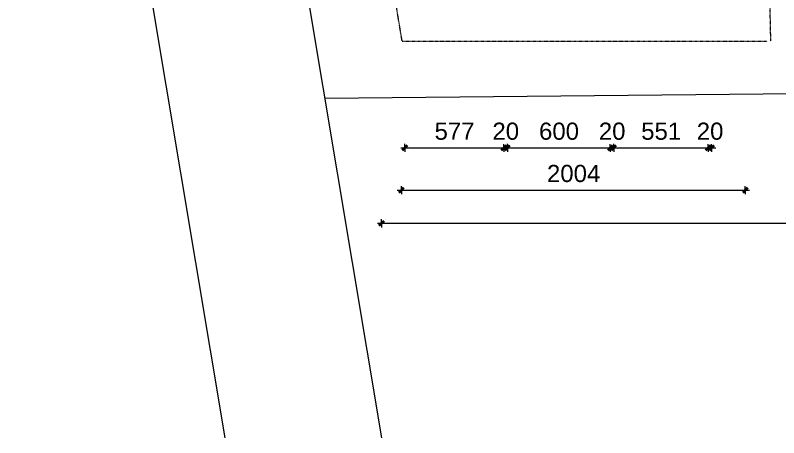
# Model space of a CAD drawing. Header units: millimetres. Extents: x -44686 to 44686, y -36527 to 36527.
# Drawn here: x -44686 to -202, y -36527 to -11903 of the extents above; entities that cross this region are included whole.
import ezdxf

# ---------------------------------------------------------------- set-up
doc = ezdxf.new("R2010")
doc.units = ezdxf.units.MM
doc.linetypes.add('Center', pattern=[29.999999, 12, -6, 6, -6])
for name, color, linetype, lineweight in [('A-ANNO-DIMS', 211, 'Continuous', 9), ('A-ANNO-DIMS-100', 211, 'Continuous', 9), ('A-DETL', 90, 'Continuous', 9), ('A-DETL-CNTR', 5, 'Center', 9)]:
    doc.layers.add(name, color=color, linetype=linetype, lineweight=lineweight)
doc.styles.add('Arial_3', font='arial.ttf', dxfattribs={"height": 1000})
doc.dimstyles.new('Diagonal_-_2_5mm_Arial_3', dxfattribs={"dimscale": 304.8, "dimtxt": 1020.2594, "dimasz": 0.984252, "dimexe": 0.787402, "dimexo": 0.0625, "dimgap": 0.574147, "dimtad": 1, "dimdec": 0, "dimlfac": 0.1, "dimzin": 0, "dimdsep": 46, "dimtxsty": 'Arial_3', "dimblk1": 'OBLIQUE', "dimblk2": 'OBLIQUE', "dimsah": 1, "dimcen": 0.09, "dimdle": 0.787402, "dimazin": 0, "dimtfac": 1, "dimtdec": 4, "dimtix": 1, "dimtmove": 0, "dimatfit": 3, "dimfxl": 0.787402, "dimfxlon": 1, "dimtvp": 1, "dimtfill": 1, "dimtolj": 1, "dimtzin": 0, "dimarcsym": 2})

# ---------------------------------------------------------------- blocks, each defined once
blk = doc.blocks.new('DIMBLOCK1-Level 1')
at = {"layer": 'A-ANNO-DIMS-100'}
for p, q in [((-23347, -24029), (-23347, -23789)), ((30269, -24029), (30269, -23789)), ((-23587, -24029), (30509, -24029)), ((-23347, -24029), (-23347, -24269)), ((30269, -24029), (30269, -24269))]:
    blk.add_line(p, q, dxfattribs=at)
at = {"layer": 'A-ANNO-DIMS-100', "lineweight": 35}
for p, q in [((-23347, -24029), (-23197, -23879)), ((30269, -24029), (30419, -23879)), ((-23347, -24029), (-23497, -24179)), ((30269, -24029), (30119, -24179))]:
    blk.add_line(p, q, dxfattribs=at)
at = {"layer": 'A-ANNO-DIMS-100', "color": 0, "insert": (1923, -22556), "char_height": 1000, "width": 3691.77, "attachment_point": 1, "line_spacing_factor": 0.941778, "style": 'Arial_3', "bg_fill": 3, "box_fill_scale": 1.25, "bg_fill_color": 256, "bg_fill_true_color": 13158600, "bg_fill_transparency": 0}
blk.add_mtext('5362', dxfattribs=at)
blk = doc.blocks.new('_Oblique')
at = {"color": 0, "linetype": 'ByBlock', "lineweight": -2}
blk.add_line((-0.5, -0.5), (0.5, 0.5), dxfattribs=at)
blk = doc.blocks.new('DIMBLOCK2-Level 1')
at = {"layer": 'A-ANNO-DIMS-100'}
for p, q in [((-21986, -19632), (-21986, -19392)), ((-16215, -19632), (-16215, -19392)), ((-22226, -19632), (-16215, -19632)), ((-21986, -19632), (-21986, -19872)), ((-16215, -19632), (-16215, -19872))]:
    blk.add_line(p, q, dxfattribs=at)
at = {"layer": 'A-ANNO-DIMS-100', "lineweight": 35}
for p, q in [((-21986, -19632), (-21836, -19482)), ((-16215, -19632), (-16065, -19482)), ((-21986, -19632), (-22136, -19782)), ((-16215, -19632), (-16365, -19782))]:
    blk.add_line(p, q, dxfattribs=at)
at = {"layer": 'A-ANNO-DIMS-100', "color": 0, "insert": (-20254, -18159), "char_height": 1000, "width": 2768.83, "attachment_point": 1, "line_spacing_factor": 0.941778, "style": 'Arial_3', "bg_fill": 3, "box_fill_scale": 1.25, "bg_fill_color": 256, "bg_fill_true_color": 13158600, "bg_fill_transparency": 0}
blk.add_mtext('577', dxfattribs=at)
blk = doc.blocks.new('DIMBLOCK3-Level 1')
at = {"layer": 'A-ANNO-DIMS-100'}
for p, q in [((-16215, -19632), (-16215, -19392)), ((-16015, -19632), (-16015, -19392)), ((-16215, -19632), (-16015, -19632)), ((-16215, -19632), (-16215, -19872)), ((-16015, -19632), (-16015, -19872))]:
    blk.add_line(p, q, dxfattribs=at)
at = {"layer": 'A-ANNO-DIMS-100', "lineweight": 35}
for p, q in [((-16215, -19632), (-16065, -19482)), ((-16015, -19632), (-15865, -19482)), ((-16215, -19632), (-16365, -19782)), ((-16015, -19632), (-16165, -19782))]:
    blk.add_line(p, q, dxfattribs=at)
at = {"layer": 'A-ANNO-DIMS-100', "color": 0, "insert": (-16884, -18159), "char_height": 1000, "width": 1845.88, "attachment_point": 1, "line_spacing_factor": 0.941778, "style": 'Arial_3', "bg_fill": 3, "box_fill_scale": 1.25, "bg_fill_color": 256, "bg_fill_true_color": 13158600, "bg_fill_transparency": 0}
blk.add_mtext('20', dxfattribs=at)
blk = doc.blocks.new('DIMBLOCK4-Level 1')
at = {"layer": 'A-ANNO-DIMS-100'}
for p, q in [((-16015, -19632), (-16015, -19392)), ((-10015, -19632), (-10015, -19392)), ((-16015, -19632), (-10015, -19632)), ((-16015, -19632), (-16015, -19872)), ((-10015, -19632), (-10015, -19872))]:
    blk.add_line(p, q, dxfattribs=at)
at = {"layer": 'A-ANNO-DIMS-100', "lineweight": 35}
for p, q in [((-16015, -19632), (-15865, -19482)), ((-10015, -19632), (-9865, -19482)), ((-16015, -19632), (-16165, -19782)), ((-10015, -19632), (-10165, -19782))]:
    blk.add_line(p, q, dxfattribs=at)
at = {"layer": 'A-ANNO-DIMS-100', "color": 0, "insert": (-14169, -18159), "char_height": 1000, "width": 2768.83, "attachment_point": 1, "line_spacing_factor": 0.941778, "style": 'Arial_3', "bg_fill": 3, "box_fill_scale": 1.25, "bg_fill_color": 256, "bg_fill_true_color": 13158600, "bg_fill_transparency": 0}
blk.add_mtext('600', dxfattribs=at)
blk = doc.blocks.new('DIMBLOCK5-Level 1')
at = {"layer": 'A-ANNO-DIMS-100'}
for p, q in [((-10015, -19632), (-10015, -19392)), ((-9815, -19632), (-9815, -19392)), ((-10015, -19632), (-9815, -19632)), ((-10015, -19632), (-10015, -19872)), ((-9815, -19632), (-9815, -19872))]:
    blk.add_line(p, q, dxfattribs=at)
at = {"layer": 'A-ANNO-DIMS-100', "lineweight": 35}
for p, q in [((-10015, -19632), (-9865, -19482)), ((-9815, -19632), (-9665, -19482)), ((-10015, -19632), (-10165, -19782)), ((-9815, -19632), (-9965, -19782))]:
    blk.add_line(p, q, dxfattribs=at)
at = {"layer": 'A-ANNO-DIMS-100', "color": 0, "insert": (-10684, -18159), "char_height": 1000, "width": 1845.88, "attachment_point": 1, "line_spacing_factor": 0.941778, "style": 'Arial_3', "bg_fill": 3, "box_fill_scale": 1.25, "bg_fill_color": 256, "bg_fill_true_color": 13158600, "bg_fill_transparency": 0}
blk.add_mtext('20', dxfattribs=at)
blk = doc.blocks.new('DIMBLOCK6-Level 1')
at = {"layer": 'A-ANNO-DIMS-100'}
for p, q in [((-9815, -19632), (-9815, -19392)), ((-4310, -19632), (-4310, -19392)), ((-9815, -19632), (-4310, -19632)), ((-9815, -19632), (-9815, -19872)), ((-4310, -19632), (-4310, -19872))]:
    blk.add_line(p, q, dxfattribs=at)
at = {"layer": 'A-ANNO-DIMS-100', "lineweight": 35}
for p, q in [((-9815, -19632), (-9665, -19482)), ((-4310, -19632), (-4160, -19482)), ((-9815, -19632), (-9965, -19782)), ((-4310, -19632), (-4460, -19782))]:
    blk.add_line(p, q, dxfattribs=at)
at = {"layer": 'A-ANNO-DIMS-100', "color": 0, "insert": (-8216, -18159), "char_height": 1000, "width": 2768.83, "attachment_point": 1, "line_spacing_factor": 0.941778, "style": 'Arial_3', "bg_fill": 3, "box_fill_scale": 1.25, "bg_fill_color": 256, "bg_fill_true_color": 13158600, "bg_fill_transparency": 0}
blk.add_mtext('551', dxfattribs=at)
blk = doc.blocks.new('DIMBLOCK7-Level 1')
at = {"layer": 'A-ANNO-DIMS-100'}
for p, q in [((-4310, -19632), (-4310, -19392)), ((-4110, -19632), (-4110, -19392)), ((-4310, -19632), (-3870, -19632)), ((-4310, -19632), (-4310, -19872)), ((-4110, -19632), (-4110, -19872))]:
    blk.add_line(p, q, dxfattribs=at)
at = {"layer": 'A-ANNO-DIMS-100', "lineweight": 35}
for p, q in [((-4310, -19632), (-4160, -19482)), ((-4110, -19632), (-3960, -19482)), ((-4310, -19632), (-4460, -19782)), ((-4110, -19632), (-4260, -19782))]:
    blk.add_line(p, q, dxfattribs=at)
at = {"layer": 'A-ANNO-DIMS-100', "color": 0, "insert": (-4979, -18159), "char_height": 1000, "width": 1845.88, "attachment_point": 1, "line_spacing_factor": 0.941778, "style": 'Arial_3', "bg_fill": 3, "box_fill_scale": 1.25, "bg_fill_color": 256, "bg_fill_true_color": 13158600, "bg_fill_transparency": 0}
blk.add_mtext('20', dxfattribs=at)
blk = doc.blocks.new('DIMBLOCK68-Level 1')
at = {"layer": 'A-ANNO-DIMS-100'}
for p, q in [((-22426, -22098), (-1910, -22098)), ((-22186, -22098), (-22186, -21858)), ((-22186, -22098), (-22186, -22338)), ((-2150, -22098), (-2150, -21858)), ((-2150, -22098), (-2150, -22338))]:
    blk.add_line(p, q, dxfattribs=at)
at = {"layer": 'A-ANNO-DIMS-100', "lineweight": 35}
for p, q in [((-22186, -22098), (-22336, -22248)), ((-22186, -22098), (-22036, -21948)), ((-2150, -22098), (-2300, -22248)), ((-2150, -22098), (-2000, -21948))]:
    blk.add_line(p, q, dxfattribs=at)
at = {"layer": 'A-ANNO-DIMS-100', "color": 0, "insert": (-13706, -20624), "char_height": 1000, "width": 3691.77, "attachment_point": 1, "line_spacing_factor": 0.941778, "style": 'Arial_3', "bg_fill": 3, "box_fill_scale": 1.25, "bg_fill_color": 256, "bg_fill_true_color": 13158600, "bg_fill_transparency": 0}
blk.add_mtext('2004', dxfattribs=at)

msp = doc.modelspace()

# ---------------------------------------------------------------- linework, layer by layer
at = {"layer": 'A-DETL'}
for p, q in [((-44685.6, 36526.6), (-32473.8, -36526.6)), ((-35560.7, 36526.6), (-23349, -36526.6)), ((-26656.9, -16737.5), (33483.1, -16127.5))]:
    msp.add_line(p, q, dxfattribs=at)
at = {"layer": 'A-DETL-CNTR'}
for p, q in [((-662.4, -13415), (-1292.2, 15260.9)), ((-22143, -13415), (-25658, 7612.8)), ((-22143, -13415), (-877.7, -13415))]:
    msp.add_line(p, q, dxfattribs=at)

# ---------------------------------------------------------------- dimensions: what is measured, and where the dimension line sits
at = {"layer": 'A-ANNO-DIMS'}
dim = msp.add_linear_dim(base=(-16214.8, -19632), p1=(-21985.6, -19392), p2=(-16214.8, -19392), dimstyle='Diagonal_-_2_5mm_Arial_3', override={"dimpost": '<>', "dimfxl": 5770.814303}, dxfattribs=at)
dim.commit()
dim.dimension.update_dxf_attribs({"geometry": 'DIMBLOCK2-Level 1', "text_midpoint": (-19100.2, -18948.4)})

# ---------------------------------------------------------------- next in the draw order: dimensions: what is measured, and where the dimension line sits
for base, p1, p2, override, picture, middle in [((-16014.8, -19632), (-16214.8, -19392), (-16014.8, -19392), {"dimpost": '<>', "dimfxl": 200}, 'DIMBLOCK3-Level 1', (-16114.8, -18946.4)), ((30269.4, -24029), (-23346.5, -23789), (30269.4, -23789), {"dimpost": '<>', "dimfxl": 53615.891345}, 'DIMBLOCK1-Level 1', (3461.4, -23343.1))]:
    dim = msp.add_linear_dim(base=base, p1=p1, p2=p2, dimstyle='Diagonal_-_2_5mm_Arial_3', override=override, dxfattribs=at)
    dim.commit()
    dim.dimension.update_dxf_attribs({"geometry": picture, "text_midpoint": middle})

# ---------------------------------------------------------------- next in the draw order: dimensions: what is measured, and where the dimension line sits
for base, p1, p2, override, picture, middle in [((-10014.8, -19632), (-16014.8, -19392), (-10014.8, -19392), {"dimpost": '<>', "dimfxl": 6000}, 'DIMBLOCK4-Level 1', (-13014.8, -18946.4)), ((-2150.3, -22097.7), (-22185.6, -21857.7), (-2150.3, -21857.7), {"dimpost": '<>', "dimfxl": 20035.299743}, 'DIMBLOCK68-Level 1', (-12168, -21412.1))]:
    dim = msp.add_linear_dim(base=base, p1=p1, p2=p2, dimstyle='Diagonal_-_2_5mm_Arial_3', override=override, dxfattribs=at)
    dim.commit()
    dim.dimension.update_dxf_attribs({"geometry": picture, "text_midpoint": middle})

# ---------------------------------------------------------------- next in the draw order: dimensions: what is measured, and where the dimension line sits
dim = msp.add_linear_dim(base=(-9814.8, -19632), p1=(-10014.8, -19392), p2=(-9814.8, -19392), dimstyle='Diagonal_-_2_5mm_Arial_3', override={"dimpost": '<>', "dimfxl": 200}, dxfattribs=at)
dim.commit()
dim.dimension.update_dxf_attribs({"geometry": 'DIMBLOCK5-Level 1', "text_midpoint": (-9914.8, -18946.4)})

# ---------------------------------------------------------------- next in the draw order: dimensions: what is measured, and where the dimension line sits
dim = msp.add_linear_dim(base=(-4309.8304233, -19631.9663943), p1=(-9814.8304233, -19391.9663943), p2=(-4309.8304233, -19391.9663943), dimstyle='Diagonal_-_2_5mm_Arial_3', override={"dimpost": '<>', "dimfxl": 5505}, dxfattribs=at)
dim.commit()
dim.dimension.update_dxf_attribs({"geometry": 'DIMBLOCK6-Level 1', "text_midpoint": (-7062.3304233, -18946.3934036)})

# ---------------------------------------------------------------- next in the draw order: dimensions: what is measured, and where the dimension line sits
dim = msp.add_linear_dim(base=(-4109.8, -19632), p1=(-4309.8, -19392), p2=(-4109.8, -19392), dimstyle='Diagonal_-_2_5mm_Arial_3', override={"dimpost": '<>', "dimfxl": 200}, dxfattribs=at)
dim.commit()
dim.dimension.update_dxf_attribs({"geometry": 'DIMBLOCK7-Level 1', "text_midpoint": (-4209.8, -18946.4)})

doc.saveas('drawing.dxf')
